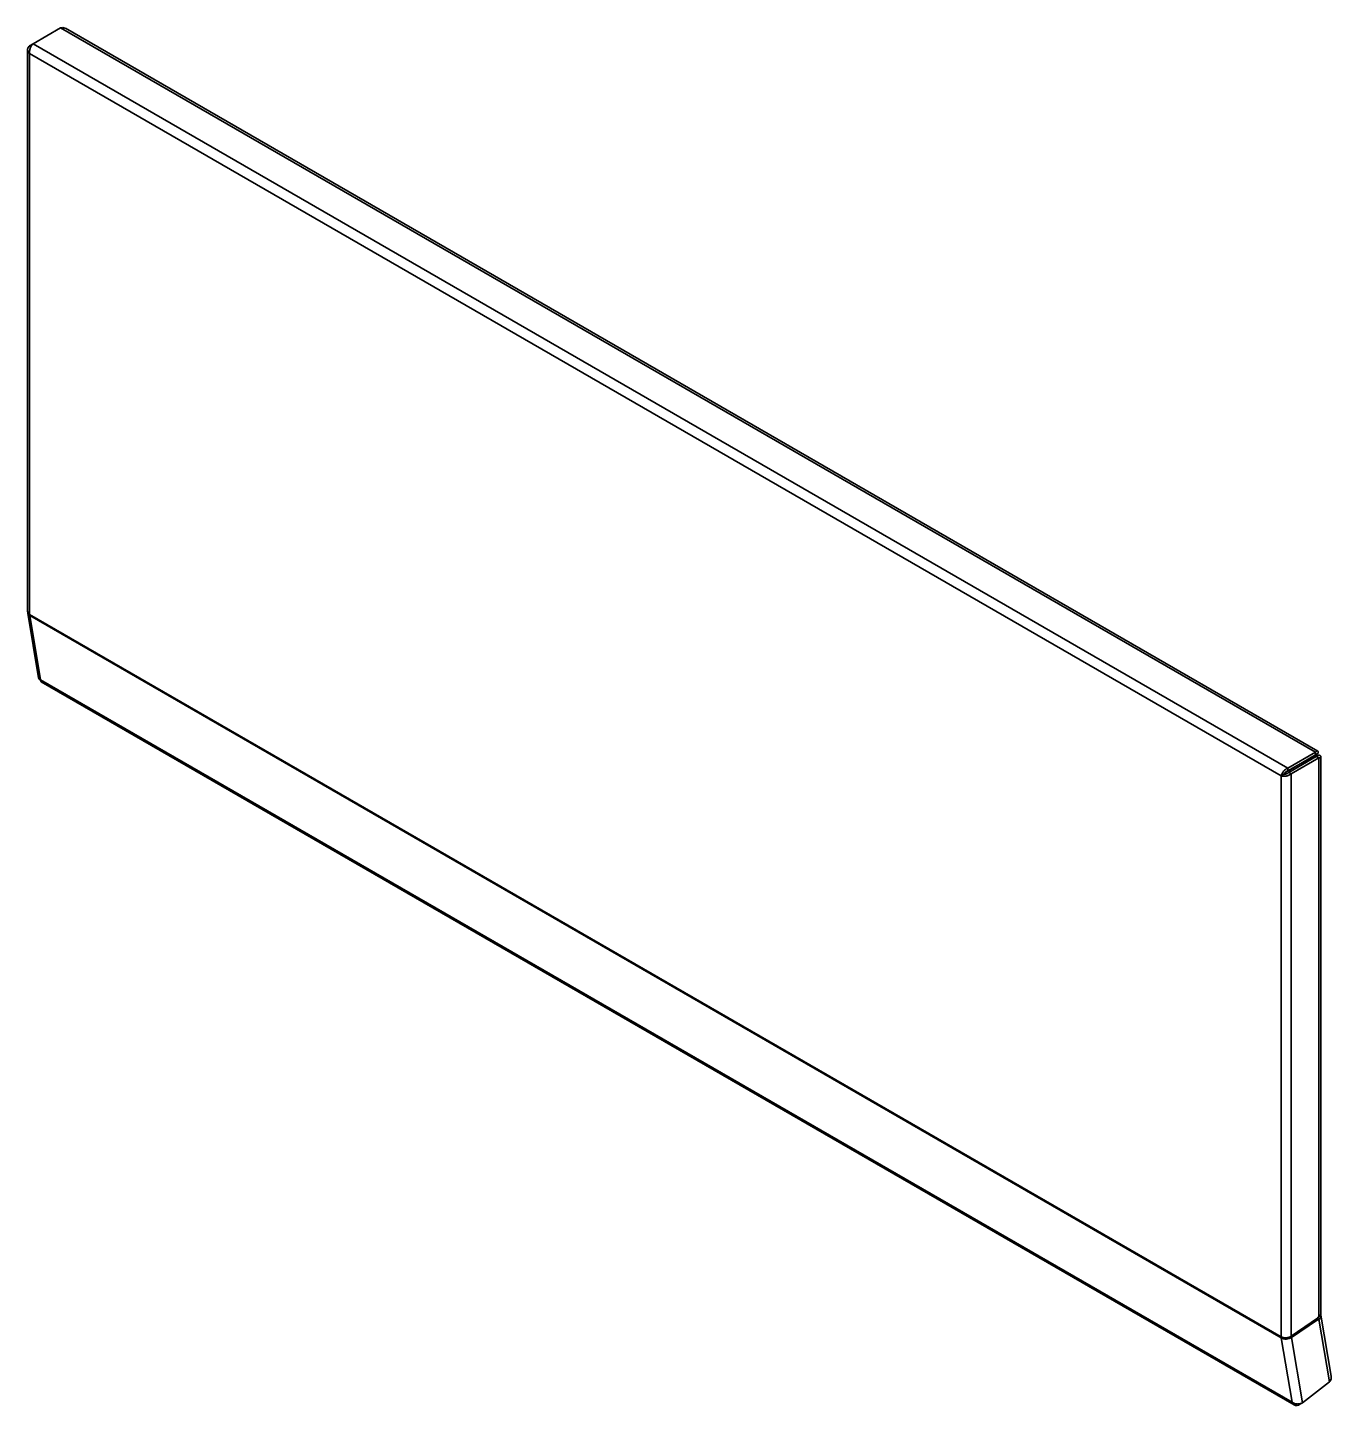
# Model space of a CAD drawing. Header units: millimetres. Extents: x -1278 to 755, y -664 to 781.
# Drawn here: x -1000 to -263, y 3 to 781 of the extents above; entities that cross this region are included whole.
import ezdxf

# ---------------------------------------------------------------- set-up
doc = ezdxf.new("R2010")
doc.units = ezdxf.units.MM

msp = doc.modelspace()

# ---------------------------------------------------------------- linework, layer by layer
at = {"color": 7, "linetype": 'Continuous', "lineweight": 35}
for p, q in [((-981.1, 781.14), (-996.66, 772.16)), ((-272.17, 371.88), (-981.1, 781.14)), ((-270.87, 372.49), (-978.39, 780.93)), ((-998.57, 771.06), (-996.66, 772.16)), ((-997.82, 770.62), (-998.57, 771.06)), ((-287.72, 362.9), (-996.66, 772.16)), ((-999.74, 768.9), (-999.74, 451.51)), ((-291.46, 358.53), (-998.57, 766.74)), ((-998.57, 766.74), (-998.57, 449.67)), ((-999.66, 450.48), (-993.52, 413.82)), ((-998.57, 449.67), (-291.46, 41.46)), ((-998.53, 449.13), (-291.42, 40.92)), ((-998.53, 449.13), (-992.43, 412.72)), ((-992.43, 412.72), (-285.32, 4.52)), ((-992, 411.64), (-284.18, 3.02)), ((-289.27, 360.37), (-272.17, 370.25)), ((-289.14, 360.45), (-272.11, 370.28)), ((-287.72, 362.9), (-272.17, 371.88)), ((-287.72, 361.27), (-272.17, 370.25)), ((-271.67, 369.39), (-287.22, 360.4)), ((-270.25, 368.57), (-285.81, 359.59)), ((-272.17, 370.25), (-272.17, 371.88)), ((-270.75, 371.07), (-272.17, 370.25)), ((-272.17, 370.25), (-272.17, 370.25)), ((-272.03, 370.33), (-270.75, 371.07)), ((-271.67, 369.39), (-270.25, 368.57)), ((-270.25, 370.2), (-271.66, 369.39)), ((-270.25, 52.71), (-270.25, 368.57)), ((-269.08, 54.34), (-269.08, 369.39)), ((-290.05, 359.35), (-291.46, 358.53)), ((-291.46, 41.46), (-291.46, 358.53)), ((-289.27, 360.37), (-289.14, 360.45)), ((-287.72, 361.27), (-287.72, 362.9)), ((-287.22, 360.4), (-285.81, 359.59)), ((-285.81, 41.87), (-285.81, 359.59)), ((-270.96, 51.95), (-285.81, 41.87)), ((-285.75, 41.1), (-270.9, 51.17)), ((-270.9, 51.17), (-271.55, 51.55)), ((-271.03, 51.9), (-270.15, 51.39)), ((-270.25, 52.71), (-270.96, 52.3)), ((-270.96, 52.3), (-270.96, 51.95)), ((-270.9, 51.17), (-270.84, 50.85)), ((-270.84, 50.85), (-270.15, 51.39)), ((-264.23, 16.07), (-270.15, 51.39)), ((-263.25, 19.2), (-269.03, 53.68)), ((-290.93, 41.3), (-291.42, 40.92)), ((-285.32, 4.52), (-291.42, 40.92)), ((-285.75, 41.1), (-286.52, 41.54)), ((-279.55, 4.11), (-285.75, 41.1)), ((-279.55, 4.11), (-264.23, 16.07)), ((-281.2, 3.62), (-281.13, 3.23)), ((-280.43, 3.78), (-281.13, 3.23))]:
    msp.add_line(p, q, dxfattribs=at)
for centre, radius, start, end in [((-995.28, 449.66), 3.29, 179.78585, 189.27415), ((-271.08, 54.54), 2.01, 294.37466, 354.3052), ((-271.36, 53.38), 2.33, 301.35038, 15.95045), ((-288.18, 41.45), 3.29, 179.78585, 189.27415)]:
    msp.add_arc(centre, radius, start, end, dxfattribs=at)
for points, knots in [([(-981.1, 781.14), (-980.66, 781.23), (-979.79, 781.4), (-978.86, 781.25), (-978.48, 780.95), (-978.42, 780.9)], [0, 0, 0, 0, 0.451105, 0.90229, 1, 1, 1, 1]), ([(-998.57, 771.06), (-998.76, 770.91), (-998.92, 770.75), (-999.21, 770.41), (-999.34, 770.23), (-999.54, 769.86), (-999.61, 769.67), (-999.72, 769.29), (-999.74, 769.09), (-999.74, 768.7), (-999.72, 768.51), (-999.62, 768.13), (-999.54, 767.93), (-999.24, 767.39), (-998.94, 767.04), (-998.57, 766.74)], [0, 0, 0, 0, 0.125, 0.125, 0.25, 0.25, 0.375, 0.375, 0.5, 0.5, 0.625, 0.625, 0.75, 0.75, 1, 1, 1, 1]), ([(-998.57, 766.74), (-998.61, 766.97), (-998.63, 767.22), (-998.63, 767.72), (-998.62, 767.98), (-998.55, 768.5), (-998.5, 768.76), (-998.37, 769.28), (-998.29, 769.54), (-998.11, 770.04), (-998, 770.27), (-997.77, 770.73), (-997.64, 770.95), (-997.25, 771.56), (-996.95, 771.9), (-996.66, 772.16)], [0, 0, 0, 0, 0.125, 0.125, 0.25, 0.25, 0.375, 0.375, 0.5, 0.5, 0.625, 0.625, 0.75, 0.75, 1, 1, 1, 1]), ([(-998.57, 449.67), (-998.94, 449.92), (-999.24, 450.21), (-999.64, 450.83), (-999.74, 451.17), (-999.74, 451.51)], [0, 0, 0, 0, 0.5, 0.5, 1, 1, 1, 1]), ([(-999.59, 451.02), (-999.63, 450.92), (-999.78, 450.5), (-999.47, 449.77), (-998.84, 449.34), (-998.53, 449.13)], [0, 0, 0, 0, 0.127855, 0.563928, 1, 1, 1, 1]), ([(-992.43, 412.72), (-992.72, 412.86), (-993.29, 413.14), (-993.44, 413.6), (-993.52, 413.82)], [0, 0, 0, 0, 0.505375, 1, 1, 1, 1]), ([(-991.98, 411.67), (-992.02, 411.68), (-992.25, 411.73), (-992.41, 412.13), (-992.43, 412.56), (-992.43, 412.72)], [0, 0, 0, 0, 0.119836, 0.683411, 1, 1, 1, 1]), ([(-270.75, 371.07), (-270.69, 371.25), (-270.65, 371.42), (-270.61, 371.72), (-270.6, 371.87), (-270.62, 372.11), (-270.65, 372.22), (-270.74, 372.38), (-270.8, 372.45), (-270.94, 372.53), (-271.03, 372.55), (-271.22, 372.54), (-271.32, 372.52), (-271.55, 372.41), (-271.66, 372.34), (-271.91, 372.15), (-272.04, 372.03), (-272.17, 371.88)], [0, 0, 0, 0, 0.125, 0.125, 0.25, 0.25, 0.375, 0.375, 0.5, 0.5, 0.625, 0.625, 0.75, 0.75, 0.875, 0.875, 1, 1, 1, 1]), ([(-271.88, 370.74), (-271.88, 370.75), (-271.87, 370.8), (-271.99, 370.66), (-272.11, 370.38), (-272.17, 370.25)], [0, 0, 0, 0, 0.058367, 0.568269, 1, 1, 1, 1]), ([(-271.67, 369.39), (-271.48, 369.37), (-271.15, 369.34), (-271.11, 369.37), (-271.1, 369.39)], [0, 0, 0, 0, 0.548542, 1, 1, 1, 1]), ([(-270.25, 368.57), (-270.06, 368.61), (-269.9, 368.66), (-269.61, 368.77), (-269.48, 368.84), (-269.28, 368.98), (-269.21, 369.06), (-269.11, 369.22), (-269.08, 369.3), (-269.08, 369.47), (-269.1, 369.55), (-269.21, 369.71), (-269.28, 369.79), (-269.48, 369.93), (-269.6, 370), (-269.9, 370.11), (-270.06, 370.16), (-270.25, 370.2)], [0, 0, 0, 0, 0.125, 0.125, 0.25, 0.25, 0.375, 0.375, 0.5, 0.5, 0.625, 0.625, 0.75, 0.75, 0.875, 0.875, 1, 1, 1, 1]), ([(-287.72, 362.9), (-287.95, 362.82), (-288.17, 362.71), (-288.61, 362.47), (-288.82, 362.32), (-289.24, 362), (-289.44, 361.83), (-289.82, 361.46), (-290.01, 361.26), (-290.35, 360.85), (-290.5, 360.64), (-290.78, 360.21), (-290.91, 359.99), (-291.24, 359.35), (-291.39, 358.92), (-291.46, 358.53)], [0, 0, 0, 0, 0.125, 0.125, 0.25, 0.25, 0.375, 0.375, 0.5, 0.5, 0.625, 0.625, 0.75, 0.75, 1, 1, 1, 1]), ([(-291.46, 358.53), (-291.28, 358.47), (-291.08, 358.42), (-290.64, 358.34), (-290.41, 358.31), (-289.92, 358.28), (-289.67, 358.28), (-289.16, 358.31), (-288.9, 358.34), (-288.38, 358.43), (-288.12, 358.49), (-287.6, 358.63), (-287.35, 358.72), (-286.63, 359.02), (-286.18, 359.28), (-285.81, 359.59)], [0, 0, 0, 0, 0.125, 0.125, 0.25, 0.25, 0.375, 0.375, 0.5, 0.5, 0.625, 0.625, 0.75, 0.75, 1, 1, 1, 1]), ([(-287.72, 361.27), (-287.99, 361.21), (-288.24, 361.1), (-288.62, 360.9), (-288.73, 360.82), (-288.96, 360.66), (-289.07, 360.57), (-289.28, 360.39), (-289.38, 360.29), (-289.56, 360.1), (-289.64, 360), (-289.79, 359.81), (-289.85, 359.71), (-289.96, 359.53), (-290.01, 359.43), (-290.05, 359.35)], [0, 0, 0, 0, 0.25, 0.25, 0.375, 0.375, 0.5, 0.5, 0.625, 0.625, 0.75, 0.75, 0.875, 0.875, 1, 1, 1, 1]), ([(-290.05, 359.35), (-289.86, 359.33), (-289.64, 359.33), (-289.28, 359.38), (-289.15, 359.4), (-288.9, 359.46), (-288.77, 359.49), (-288.5, 359.58), (-288.38, 359.63), (-288.12, 359.75), (-287.99, 359.82), (-287.75, 359.96), (-287.64, 360.04), (-287.42, 360.21), (-287.31, 360.31), (-287.22, 360.4)], [0, 0, 0, 0, 0.25, 0.25, 0.375, 0.375, 0.5, 0.5, 0.625, 0.625, 0.75, 0.75, 0.875, 0.875, 1, 1, 1, 1]), ([(-285.81, 41.87), (-286.18, 41.63), (-286.62, 41.42), (-287.59, 41.12), (-288.11, 41.03), (-289.16, 40.96), (-289.68, 40.98), (-290.65, 41.15), (-291.09, 41.28), (-291.46, 41.46)], [0, 0, 0, 0, 0.25, 0.25, 0.5, 0.5, 0.75, 0.75, 1, 1, 1, 1]), ([(-291.42, 40.92), (-291.05, 40.68), (-290.6, 40.49), (-289.62, 40.25), (-289.1, 40.2), (-288.05, 40.24), (-287.53, 40.33), (-286.56, 40.63), (-286.12, 40.84), (-285.75, 41.1)], [0, 0, 0, 0, 0.25, 0.25, 0.5, 0.5, 0.75, 0.75, 1, 1, 1, 1]), ([(-263.27, 19.19), (-263.26, 19.16), (-263.11, 18.73), (-263.27, 17.8), (-263.68, 16.78), (-264.1, 16.24), (-264.23, 16.07)], [0, 0, 0, 0, 0.0298048, 0.427899, 0.8259928, 1, 1, 1, 1]), ([(-279.55, 4.11), (-279.74, 4.01), (-279.95, 3.91), (-280.39, 3.76), (-280.63, 3.69), (-281.12, 3.59), (-281.37, 3.55), (-281.89, 3.51), (-282.16, 3.51), (-282.69, 3.54), (-282.96, 3.57), (-283.48, 3.67), (-283.74, 3.73), (-284.48, 3.98), (-284.94, 4.22), (-285.32, 4.52)], [0, 0, 0, 0, 0.125, 0.125, 0.25, 0.25, 0.375, 0.375, 0.5, 0.5, 0.625, 0.625, 0.75, 0.75, 1, 1, 1, 1]), ([(-285.32, 4.52), (-285.25, 4.3), (-285.17, 4.1), (-284.96, 3.74), (-284.83, 3.57), (-284.56, 3.28), (-284.41, 3.16), (-284.08, 2.95), (-283.89, 2.87), (-283.52, 2.76), (-283.32, 2.72), (-282.9, 2.7), (-282.69, 2.72), (-282.03, 2.82), (-281.58, 2.99), (-281.13, 3.23)], [0, 0, 0, 0, 0.125, 0.125, 0.25, 0.25, 0.375, 0.375, 0.5, 0.5, 0.625, 0.625, 0.75, 0.75, 1, 1, 1, 1])]:
    msp.add_open_spline(points, degree=3, knots=knots, dxfattribs=at)
msp.add_open_spline([(-272.17, 370.25), (-272.03, 370.41), (-271.95, 370.54), (-271.91, 370.63)], degree=3, dxfattribs=at)

doc.saveas('drawing.dxf')
